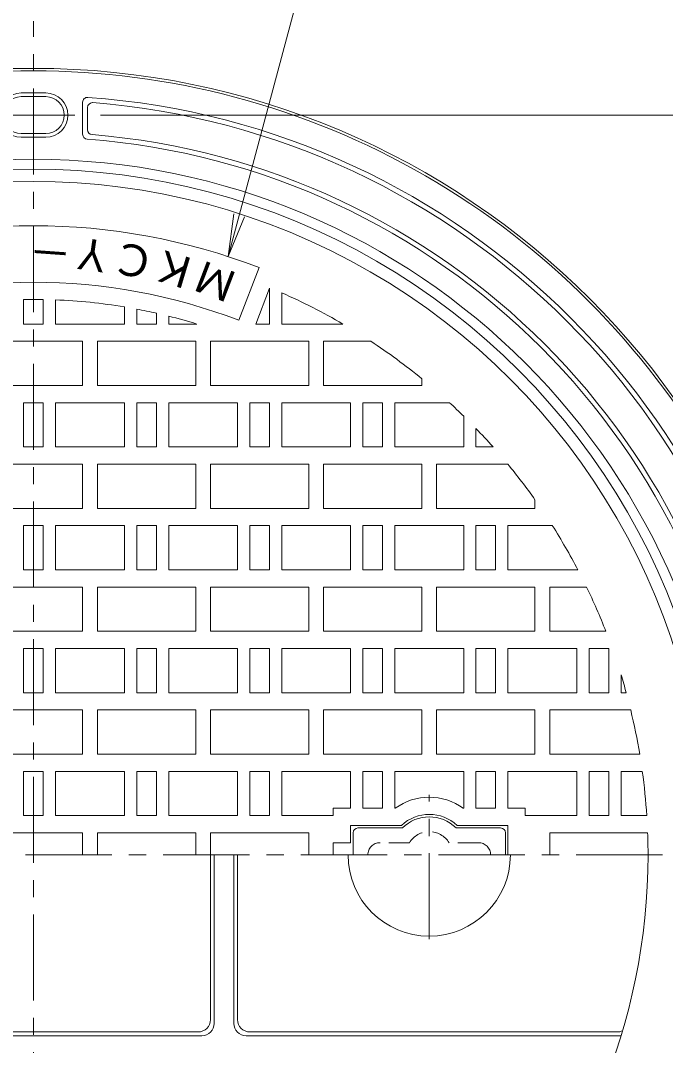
# Model space of a CAD drawing. Units: millimetres, scale not verified. Extents: x -687 to 539, y -936 to 985.
# Drawn here: x -80.2 to 182.2, y 208.9 to 625.8 of the extents above; entities that cross this region are included whole.
import ezdxf
from ezdxf.enums import TextEntityAlignment as Align

# ---------------------------------------------------------------- set-up
doc = ezdxf.new("R2010")
doc.units = ezdxf.units.MM
doc.header["$LTSCALE"] = 7
doc.linetypes.add('CHAIN1', pattern=[8, 5, -1, 1, -1])
doc.linetypes.add('DASHED1', pattern=[1.8, 1.2, -0.6])
for name, color, linetype, lineweight in [('0-1_躯体', 2, 'Continuous', 18), ('0-2_仕上', 3, 'Continuous', 18), ('0-3_建具', 4, 'Continuous', 18), ('0-4_その他', 7, 'Continuous', 18)]:
    doc.layers.add(name, color=color, linetype=linetype, lineweight=lineweight)
doc.styles.add('ＭＳ ゴシック', font='')
doc.styles.get('ＭＳ ゴシック').set_extended_font_data('MS Gothic')

msp = doc.modelspace()

# ---------------------------------------------------------------- linework, layer by layer
at = {"layer": '0-1_躯体'}
for p, q in [((-69.9, 596.367), (-79.9, 596.367)), ((-69.9, 594.867), (-79.9, 594.867)), ((-54.9, 579.543), (-54.9, 592.577)), ((-52.9, 581.393), (-52.9, 590.421)), ((-69.9, 579.867), (-79.9, 579.867)), ((-69.9, 578.367), (-79.9, 578.367))]:
    msp.add_line(p, q, dxfattribs=at)
msp.add_circle((-74.9, 286.367), 320, dxfattribs=at)
for centre, radius, start, end in [((-74.9, 286.367), 319, 359.99998, 180.00002), ((-79.9, 587.367), 9, 90, 270), ((-69.9, 587.367), 9, 270, 90), ((-79.9, 587.367), 7.5, 90, 270), ((-69.9, 587.367), 7.5, 270, 90), ((-52.9, 592.577), 2, 85.89011, 180), ((-50.9, 590.421), 2, 90.17885, 180), ((-74.9, 286.367), 309, 4.10941, 85.89058), ((-74.9, 286.367), 307, 4.51318, 85.4868), ((-50.9, 581.393), 2, 180, 265.34917), ((-52.9, 579.543), 2, 180, 265.70798), ((-74.9, 286.367), 292, 4.29144, 85.70856), ((-74.9, 286.367), 294, 4.6507, 85.34927), ((-74.9, 286.367), 283, 0, 180), ((-74.9, 286.367), 279, 359.99998, 180.00002), ((-74.9, 286.367), 274, 359.99998, 180.00002), ((-74.9, 286.367), 249.999, 180.00002, 359.99998)]:
    msp.add_arc(centre, radius, start, end, dxfattribs=at)
at = {"layer": '0-2_仕上', "linetype": 'CHAIN1'}
for p, q in [((-74.9, -52.82), (-74.9, 625.554)), ((-58.13, 587.367), (-91.67, 587.367)), ((86.1, 252.059), (86.1, 310.84)), ((-414.086, 286.367), (264.287, 286.367))]:
    msp.add_line(p, q, dxfattribs=at)
at = {"layer": '0-2_仕上'}
for p, q in [((8.6, 503.891), (16.842, 525.363)), ((21.1, 502.367), (21.1, 516.922)), ((-78.9, 502.367), (-78.9, 512.331)), ((-70.9, 502.367), (-70.9, 512.331)), ((-65.9, 502.367), (-65.9, 512.187)), ((-37.9, 502.367), (-37.9, 509.318)), ((-32.9, 502.367), (-32.9, 508.43)), ((-24.9, 502.367), (-24.9, 506.766)), ((-19.9, 502.367), (-19.9, 505.572)), ((-78.9, 502.367), (-70.9, 502.367)), ((-37.9, 502.367), (-65.9, 502.367)), ((-24.9, 502.367), (-32.9, 502.367)), ((-8.417, 502.367), (-19.9, 502.367)), ((-94.9, 495.367), (-54.9, 495.367)), ((-54.9, 495.367), (-54.9, 477.367)), ((-48.9, 495.367), (-48.9, 477.367)), ((-8.9, 495.367), (-48.9, 495.367)), ((-8.9, 495.367), (-8.9, 477.367)), ((-2.9, 495.367), (-2.9, 477.367)), ((37.1, 495.367), (-2.9, 495.367)), ((37.1, 495.367), (37.1, 477.367)), ((43.1, 495.367), (43.1, 477.367)), ((62.281, 495.367), (43.1, 495.367)), ((83.1, 480.108), (83.1, 477.367)), ((-94.9, 477.367), (-54.9, 477.367)), ((-8.9, 477.367), (-48.9, 477.367)), ((37.1, 477.367), (-2.9, 477.367)), ((83.1, 477.367), (43.1, 477.367)), ((-78.9, 452.367), (-78.9, 470.367)), ((-78.9, 470.367), (-70.9, 470.367)), ((-70.9, 452.367), (-70.9, 470.367)), ((-65.9, 452.367), (-65.9, 470.367)), ((-37.9, 470.367), (-65.9, 470.367)), ((-37.9, 452.367), (-37.9, 470.367)), ((-32.9, 452.367), (-32.9, 470.367)), ((-24.9, 470.367), (-32.9, 470.367)), ((-24.9, 452.367), (-24.9, 470.367)), ((-19.9, 452.367), (-19.9, 470.367)), ((8.1, 470.367), (-19.9, 470.367)), ((8.1, 452.367), (8.1, 470.367)), ((13.1, 452.367), (13.1, 470.367)), ((21.1, 470.367), (13.1, 470.367)), ((21.1, 452.367), (21.1, 470.367)), ((26.1, 452.367), (26.1, 470.367)), ((54.1, 470.367), (26.1, 470.367)), ((54.1, 452.367), (54.1, 470.367)), ((59.1, 452.367), (59.1, 470.367)), ((67.1, 470.367), (59.1, 470.367)), ((67.1, 452.367), (67.1, 470.367)), ((72.1, 452.367), (72.1, 470.367)), ((94.344, 470.367), (72.1, 470.367)), ((100.1, 452.367), (100.1, 464.902)), ((105.1, 452.367), (105.1, 459.859)), ((-78.9, 452.367), (-70.9, 452.367)), ((-37.9, 452.367), (-65.9, 452.367)), ((-24.9, 452.367), (-32.9, 452.367)), ((8.1, 452.367), (-19.9, 452.367)), ((21.1, 452.367), (13.1, 452.367)), ((54.1, 452.367), (26.1, 452.367)), ((67.1, 452.367), (59.1, 452.367)), ((72.1, 452.367), (100.1, 452.367)), ((112.032, 452.367), (105.1, 452.367)), ((-94.9, 445.367), (-54.9, 445.367)), ((-54.9, 445.367), (-54.9, 427.367)), ((-48.9, 445.367), (-48.9, 427.367)), ((-8.9, 445.367), (-48.9, 445.367)), ((-8.9, 445.367), (-8.9, 427.367)), ((-2.9, 445.367), (-2.9, 427.367)), ((37.1, 445.367), (-2.9, 445.367)), ((37.1, 445.367), (37.1, 427.367)), ((43.1, 445.367), (43.1, 427.367)), ((83.1, 445.367), (43.1, 445.367)), ((83.1, 445.367), (83.1, 427.367)), ((89.1, 445.367), (89.1, 427.367)), ((118.021, 445.367), (89.1, 445.367)), ((129.1, 430.879), (129.1, 427.367)), ((-94.9, 427.367), (-54.9, 427.367)), ((-8.9, 427.367), (-48.9, 427.367)), ((37.1, 427.367), (-2.9, 427.367)), ((83.1, 427.367), (43.1, 427.367)), ((129.1, 427.367), (89.1, 427.367)), ((-78.9, 402.367), (-78.9, 420.367)), ((-78.9, 420.367), (-70.9, 420.367)), ((-70.9, 402.367), (-70.9, 420.367)), ((-65.9, 402.367), (-65.9, 420.367)), ((-37.9, 420.367), (-65.9, 420.367)), ((-37.9, 402.367), (-37.9, 420.367)), ((-32.9, 402.367), (-32.9, 420.367)), ((-24.9, 420.367), (-32.9, 420.367)), ((-24.9, 402.367), (-24.9, 420.367)), ((-19.9, 402.367), (-19.9, 420.367)), ((13.1, 402.367), (13.1, 420.367)), ((21.1, 420.367), (13.1, 420.367)), ((21.1, 402.367), (21.1, 420.367)), ((26.1, 402.367), (26.1, 420.367)), ((54.1, 420.367), (26.1, 420.367)), ((54.1, 402.367), (54.1, 420.367)), ((67.1, 420.367), (59.1, 420.367)), ((67.1, 402.367), (67.1, 420.367)), ((72.1, 402.367), (72.1, 420.367)), ((100.1, 420.367), (72.1, 420.367)), ((100.1, 402.367), (100.1, 420.367)), ((105.1, 402.367), (105.1, 420.367)), ((113.1, 420.367), (105.1, 420.367)), ((113.1, 402.367), (113.1, 420.367)), ((118.1, 402.367), (118.1, 420.367)), ((136.154, 420.367), (118.1, 420.367)), ((-78.9, 402.367), (-70.9, 402.367)), ((-37.9, 402.367), (-65.9, 402.367)), ((-24.9, 402.367), (-32.9, 402.367)), ((8.1, 402.367), (-19.9, 402.367)), ((21.1, 402.367), (13.1, 402.367)), ((54.1, 402.367), (26.1, 402.367)), ((100.1, 402.367), (72.1, 402.367)), ((113.1, 402.367), (105.1, 402.367)), ((146.558, 402.367), (118.1, 402.367)), ((-94.9, 395.367), (-54.9, 395.367)), ((-54.9, 395.367), (-54.9, 377.367)), ((-48.9, 395.367), (-48.9, 377.367)), ((-8.9, 395.367), (-48.9, 395.367)), ((-2.9, 395.367), (-2.9, 377.367)), ((37.1, 395.367), (-2.9, 395.367)), ((37.1, 395.367), (37.1, 377.367)), ((43.1, 395.367), (43.1, 377.367)), ((83.1, 395.367), (43.1, 395.367)), ((83.1, 395.367), (83.1, 377.367)), ((89.1, 395.367), (89.1, 377.367)), ((129.1, 395.367), (89.1, 395.367)), ((129.1, 395.367), (129.1, 377.367)), ((135.1, 395.367), (135.1, 377.367)), ((150.086, 395.367), (135.1, 395.367)), ((-94.9, 377.367), (-54.9, 377.367)), ((37.1, 377.367), (-2.9, 377.367)), ((83.1, 377.367), (43.1, 377.367)), ((129.1, 377.367), (89.1, 377.367)), ((157.949, 377.367), (135.1, 377.367)), ((-78.9, 352.367), (-78.9, 370.367)), ((-78.9, 370.367), (-70.9, 370.367)), ((-70.9, 352.367), (-70.9, 370.367)), ((-37.9, 370.367), (-65.9, 370.367)), ((-65.9, 352.367), (-65.9, 370.367)), ((-37.9, 352.367), (-37.9, 370.367)), ((-32.9, 352.367), (-32.9, 370.367)), ((-24.9, 370.367), (-32.9, 370.367)), ((-24.9, 352.367), (-24.9, 370.367)), ((-19.9, 352.367), (-19.9, 370.367)), ((8.1, 370.367), (-19.9, 370.367)), ((8.1, 352.367), (8.1, 370.367)), ((13.1, 352.367), (13.1, 370.367)), ((21.1, 370.367), (13.1, 370.367)), ((21.1, 352.367), (21.1, 370.367)), ((26.1, 352.367), (26.1, 370.367)), ((54.1, 370.367), (26.1, 370.367)), ((54.1, 352.367), (54.1, 370.367)), ((67.1, 370.367), (59.1, 370.367)), ((67.1, 352.367), (67.1, 370.367)), ((72.1, 352.367), (72.1, 370.367)), ((100.1, 370.367), (72.1, 370.367)), ((100.1, 352.367), (100.1, 370.367)), ((113.1, 370.367), (105.1, 370.367)), ((113.1, 352.367), (113.1, 370.367)), ((118.1, 352.367), (118.1, 370.367)), ((146.1, 370.367), (118.1, 370.367)), ((146.1, 352.367), (146.1, 370.367)), ((164.1, 352.367), (164.1, 359.706)), ((-78.9, 352.367), (-70.9, 352.367)), ((-37.9, 352.367), (-65.9, 352.367)), ((-24.9, 352.367), (-32.9, 352.367)), ((8.1, 352.367), (-19.9, 352.367)), ((21.1, 352.367), (13.1, 352.367)), ((54.1, 352.367), (26.1, 352.367)), ((100.1, 352.367), (72.1, 352.367)), ((146.1, 352.367), (118.1, 352.367)), ((166.23, 352.367), (164.1, 352.367)), ((-94.9, 345.367), (-54.9, 345.367)), ((-54.9, 345.367), (-54.9, 327.367)), ((-48.9, 345.367), (-48.9, 327.367)), ((-8.9, 345.367), (-48.9, 345.367)), ((37.1, 345.367), (-2.9, 345.367)), ((-2.9, 345.367), (-2.9, 327.367)), ((37.1, 345.367), (37.1, 327.367)), ((43.1, 345.367), (43.1, 327.367)), ((83.1, 345.367), (43.1, 345.367)), ((83.1, 345.367), (83.1, 327.367)), ((89.1, 345.367), (89.1, 327.367)), ((129.1, 345.367), (89.1, 345.367)), ((129.1, 345.367), (129.1, 327.367)), ((135.1, 345.367), (135.1, 327.367)), ((168.038, 345.367), (135.1, 345.367)), ((-94.9, 327.367), (-54.9, 327.367)), ((37.1, 327.367), (-2.9, 327.367)), ((83.1, 327.367), (43.1, 327.367)), ((129.1, 327.367), (89.1, 327.367)), ((171.715, 327.367), (135.1, 327.367)), ((-78.9, 302.366), (-78.9, 320.367)), ((-78.9, 320.366), (-70.9, 320.366)), ((-70.9, 302.366), (-70.9, 320.367)), ((-37.9, 320.367), (-65.9, 320.367)), ((-65.9, 302.366), (-65.9, 320.367)), ((-37.9, 302.366), (-37.9, 320.367)), ((-32.9, 302.366), (-32.9, 320.367)), ((8.1, 320.367), (-19.9, 320.367)), ((-19.9, 302.367), (-19.9, 320.367)), ((8.1, 302.367), (8.1, 320.367)), ((21.1, 302.367), (21.1, 320.367)), ((26.1, 320.367), (54.1, 320.367)), ((26.1, 302.367), (26.1, 320.367)), ((54.1, 305.367), (54.1, 320.367)), ((59.1, 320.367), (67.1, 320.367)), ((59.1, 305.367), (59.1, 320.367)), ((67.1, 305.367), (67.1, 320.367)), ((72.1, 320.367), (100.1, 320.367)), ((72.1, 305.367), (72.1, 320.367)), ((100.1, 305.367), (100.1, 320.367)), ((105.1, 320.367), (113.1, 320.367)), ((105.1, 305.367), (105.1, 320.367)), ((113.1, 305.367), (113.1, 320.367)), ((146.1, 320.367), (118.1, 320.367)), ((118.1, 305.367), (118.1, 320.367)), ((146.1, 302.367), (146.1, 320.367)), ((159.1, 302.367), (159.1, 320.367)), ((164.1, 302.367), (164.1, 320.367)), ((172.777, 320.367), (164.1, 320.367)), ((54.1, 305.367), (47.076, 305.367)), ((47.076, 302.367), (47.076, 305.367)), ((67.1, 305.367), (59.1, 305.367)), ((72.271, 305.367), (72.1, 305.367)), ((99.929, 305.367), (100.1, 305.367)), ((105.1, 305.367), (113.1, 305.367)), ((118.1, 305.367), (125.1, 305.367)), ((125.1, 302.367), (125.1, 305.367)), ((-78.9, 302.366), (-70.9, 302.366)), ((-37.9, 302.366), (-65.9, 302.366)), ((-24.9, 302.366), (-32.9, 302.366)), ((8.1, 302.367), (-19.9, 302.367)), ((13.1, 302.367), (21.1, 302.367)), ((47.076, 302.367), (26.1, 302.367)), ((125.1, 302.367), (146.1, 302.367)), ((151.1, 302.367), (159.1, 302.367)), ((174.587, 302.367), (164.1, 302.367)), ((74.776, 298.367), (54.1, 298.367)), ((54.1, 291.367), (54.1, 298.367)), ((97.425, 298.367), (118.1, 298.367)), ((118.1, 286.367), (118.1, 298.367)), ((-94.9, 295.367), (-54.9, 295.367)), ((-54.9, 295.367), (-54.9, 286.367)), ((-8.9, 295.367), (-48.9, 295.367)), ((-48.9, 295.367), (-48.9, 286.367)), ((-8.9, 295.367), (-8.9, 286.367)), ((-2.9, 295.367), (-2.9, 286.367)), ((-2.9, 295.367), (37.1, 295.367)), ((37.1, 295.367), (37.1, 286.367)), ((174.937, 295.367), (135.1, 295.367)), ((135.1, 295.367), (135.1, 286.367)), ((47.076, 286.367), (47.076, 291.367)), ((54.1, 291.367), (47.076, 291.367)), ((-2.907, 219.381), (-2.907, 286.367)), ((-1.4, 217.867), (-1.4, 286.367)), ((6.6, 217.867), (6.6, 286.367)), ((8.114, 219.381), (8.114, 286.367)), ((-143.4, 212.867), (-6.4, 212.867)), ((-141.893, 214.381), (-7.907, 214.381)), ((11.6, 212.867), (164.051, 212.867)), ((13.114, 214.381), (162.588, 214.381))]:
    msp.add_line(p, q, dxfattribs=at)
at = {"layer": '0-2_仕上', "linetype": 'DASHED1'}
for p, q in [((78.022, 291.367), (66.1, 291.367)), ((106.1, 291.367), (94.178, 291.367))]:
    msp.add_line(p, q, dxfattribs=at)
at = {"layer": '0-2_仕上'}
for points in [[(21.1, 502.367), (15.513, 502.367), (21.1, 516.922)], [(50.972, 502.367), (26.1, 502.367), (26.1, 515.056)], [(8.1, 402.367), (8.1, 420.367), (-19.9, 420.367)], [(67.1, 402.367), (59.1, 402.367), (59.1, 420.367)], [(-8.9, 395.367), (-8.9, 377.367), (-48.9, 377.367)], [(67.1, 352.367), (59.1, 352.367), (59.1, 370.367)], [(113.1, 352.367), (105.1, 352.367), (105.1, 370.367)], [(159.1, 352.367), (151.1, 352.367), (151.1, 370.367)], [(159.1, 352.367), (159.1, 370.367), (151.1, 370.367)], [(-8.9, 345.367), (-8.9, 327.367), (-48.9, 327.367)], [(-24.9, 302.366), (-24.9, 320.367), (-32.9, 320.367)], [(13.1, 302.367), (13.1, 320.367), (21.1, 320.367)], [(151.1, 302.367), (151.1, 320.367), (159.1, 320.367)]]:
    msp.add_lwpolyline(points, dxfattribs=at)
for centre, radius, start, end in [((-74.9, 286.367), 256, 68.99998, 111.00002), ((-74.9, 286.367), 233, 69, 111), ((-74.9, 286.367), 249.999, 59.76901, 66.17146), ((-74.9, 286.367), 226, 88.98589, 91.01411), ((-74.9, 286.367), 226, 80.57732, 87.71773), ((-74.9, 286.367), 226, 77.2182, 79.28987), ((-74.9, 286.367), 226, 72.89204, 75.9149), ((-74.9, 286.367), 249.999, 50.80208, 56.72037), ((-74.9, 286.367), 249.999, 45.57288, 47.39198), ((-74.9, 286.367), 249.999, 41.60582, 43.94537), ((-74.9, 286.367), 249.999, 35.31346, 39.49435), ((-74.9, 286.367), 249.999, 27.6456, 32.4119), ((-74.9, 286.367), 249.999, 21.34616, 25.84901), ((-74.9, 286.367), 249.999, 15.30759, 17.0591), ((-74.9, 286.367), 249.999, 9.43918, 13.65062), ((-74.9, 286.367), 249.999, 3.66946, 7.81644), ((86.1, 286.367), 23.5, 53.9509, 126.0491), ((86.1, 286.367), 16.5, 46.65843, 133.34157), ((-74.9, 286.367), 249.999, 0, 2.06313), ((86.1, 286.367), 33, 180, 0), ((-7.907, 219.381), 5, 270, 0), ((-6.4, 217.867), 5, 270, 0), ((11.6, 217.867), 5, 180, 270), ((13.114, 219.381), 5, 180, 270), ((162.588, 219.381), 5, 270, 294.27911)]:
    msp.add_arc(centre, radius, start, end, dxfattribs=at)
at = {"layer": '0-2_仕上', "linetype": 'DASHED1'}
for centre, radius, start, end in [((86.1, 286.367), 9.5, 31.75671, 148.24329), ((66.1, 286.367), 5, 90, 180), ((106.1, 286.367), 5, 0, 90)]:
    msp.add_arc(centre, radius, start, end, dxfattribs=at)
at = {"layer": '0-3_建具'}
for p, q in [((57.104, 297.367), (75.18, 297.367)), ((115.097, 297.367), (97.02, 297.367)), ((55.104, 295.367), (55.104, 286.367)), ((117.097, 295.367), (117.097, 286.367))]:
    msp.add_line(p, q, dxfattribs=at)
for centre, radius, start, end in [((86.1, 286.367), 15.5, 45.20895, 134.79105), ((57.104, 295.367), 2, 90, 180), ((115.097, 295.367), 2, 0, 90)]:
    msp.add_arc(centre, radius, start, end, dxfattribs=at)
at = {"layer": '0-4_その他'}
for p, q in [((-47.63, 587.367), (367.2, 587.367)), ((4.305, 529.806), (6.589, 547.156)), ((4.305, 529.806), (11.002, 545.974))]:
    msp.add_line(p, q, dxfattribs=at)
msp.add_lwpolyline([(4.305, 529.806), (33.626, 639.233), (431.263, 639.233)], dxfattribs=at)

# ---------------------------------------------------------------- texts
at = {"layer": '0-4_その他', "color": 4, "style": 'ＭＳ ゴシック'}
for s, rotation, p in [('Ｙ', 171.7, (-40.896, 539.325)), ('Ｃ', 167.499, (-23.345, 536.197)), ('－', 175.9, (-58.629, 541.159)), ('Ｋ', 163.299, (-6.071, 531.792)), ('Ｍ', 159.101, (10.835, 526.133))]:
    msp.add_text(s, height=12.83, rotation=rotation, dxfattribs=at).set_placement(p, align=Align.BOTTOM_LEFT)

doc.saveas('drawing.dxf')
